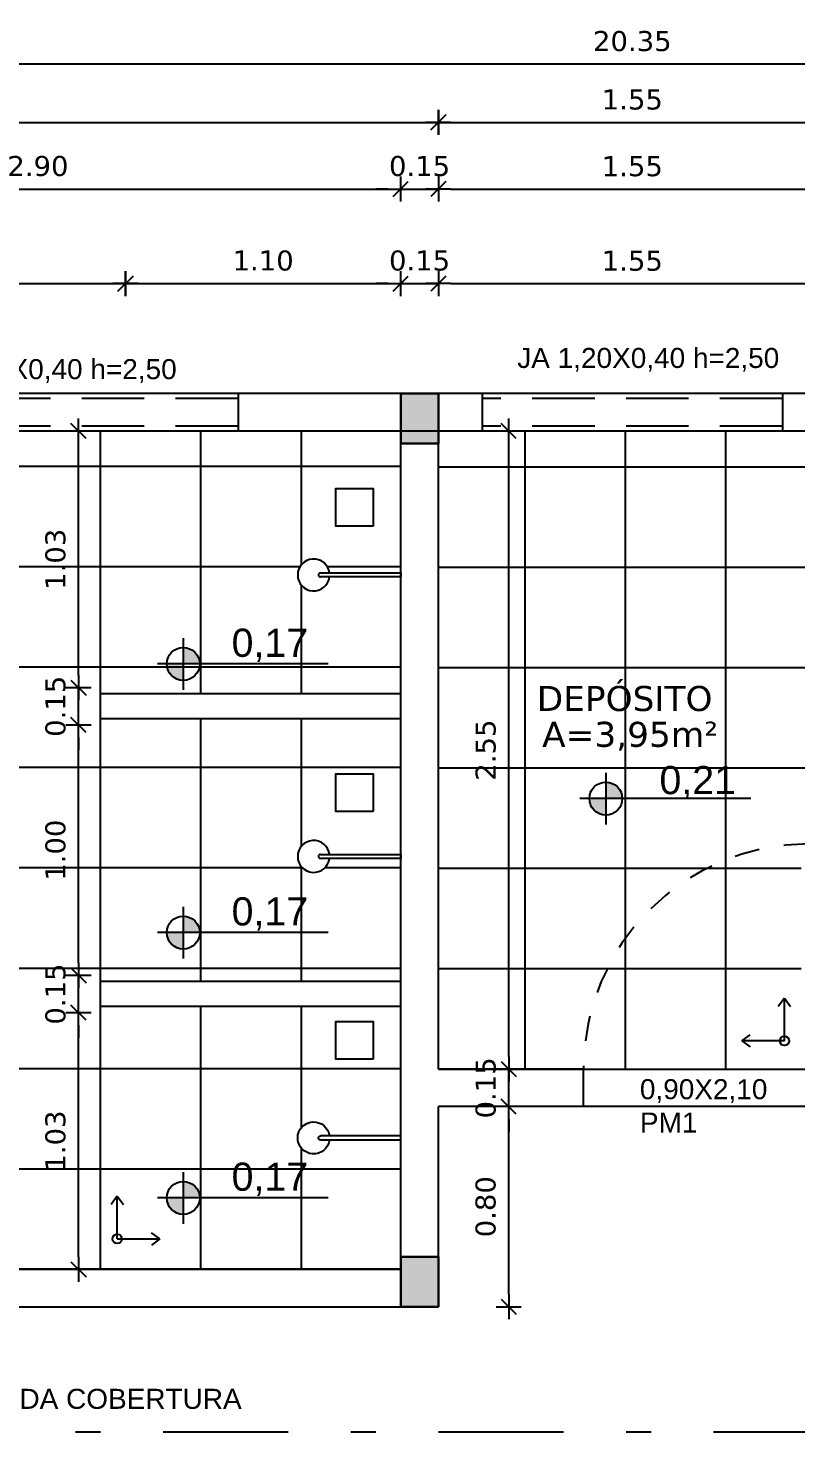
# Model space of a CAD drawing. Header units: inches. Extents: x -64 to 509, y -100 to 268.
# Drawn here: x -1.04 to 2.02, y 2.3 to 7.91 of the extents above; entities that cross this region are included whole.
import ezdxf
from ezdxf.enums import TextEntityAlignment as Align

# ---------------------------------------------------------------- set-up
doc = ezdxf.new("R2010")
doc.units = ezdxf.units.IN
doc.header["$MEASUREMENT"] = 0
doc.header["$PDMODE"] = 35
for name, pattern in [('DASHDOT', [1, 0.5, -0.25, 0, -0.25]), ('DASHDOTX2', [2, 1, -0.5, 0, -0.5]), ('HIDDEN', [0.375, 0.25, -0.125]), ('HIDDEN2', [0.1875, 0.125, -0.0625])]:
    doc.linetypes.add(name, pattern=pattern)
for name, color, linetype in [('ARQ-CTA-1_050', 1, 'Continuous'), ('ARQ_ALVENARIA', 1, 'Continuous'), ('ARQ_PISO', 7, 'Continuous'), ('ARQ_REBOCO', 4, 'Continuous'), ('BL-SAN-01', 1, 'Continuous'), ('Nivel', 2, 'Continuous'), ('PROJ COBERTA', 8, 'DASHDOTX2'), ('PROJEÇÃO', 8, 'HIDDEN'), ('TXAMB', 2, 'Continuous')]:
    doc.layers.add(name, color=color, linetype=linetype)
for name, color, linetype, lineweight in [('FO-Hachuras dos pilares', 9, 'Continuous', 5), ('FO-Pilares', 4, 'Continuous', 30), ('HAT', 8, 'Continuous', 15)]:
    doc.layers.add(name, color=color, linetype=linetype, lineweight=lineweight)
doc.styles.add('AMB100', font='verdana.ttf')
doc.styles.add('ARIAL', font='arial.ttf')
doc.styles.add('FNDE Texto Cota 0050', font='verdana.ttf', dxfattribs={"height": 0.08})
doc.styles.add('ROMANS', font='arial.ttf')
doc.dimstyles.new('FNDE 1-0050', dxfattribs={"dimscale": 5, "dimtxt": 0.08, "dimasz": 0.01, "dimexe": 0.15, "dimexo": 0.15, "dimgap": 0.01, "dimtad": 1, "dimzin": 1, "dimdsep": 46, "dimtxsty": 'FNDE Texto Cota 0050', "dimblk": 'tic', "dimcen": 0.015, "dimdle": 0.15, "dimse1": 1, "dimse2": 1, "dimclrd": 251, "dimclre": 251, "dimclrt": 256, "dimaunit": 1, "dimadec": 3, "dimazin": 0, "dimtfac": 1, "dimtix": 1, "dimtmove": 2, "dimatfit": 3, "dimldrblk": 'tic', "dimfxl": 0.15, "dimtvp": 1, "dimtolj": 1, "dimtzin": 0, "dimarcsym": 0})

# ---------------------------------------------------------------- blocks, each defined once
blk = doc.blocks.new('Chuveiro')
for p, q in [((-0.3926, 0.01), (0, 0.01)), ((0, 0.01), (0, -0.01)), ((0, -0.01), (-0.3926, -0.01))]:
    blk.add_line(p, q)
for centre, radius, start, end in [((-0.4259, 0), 0.078, 7.36606, 352.63394), ((-0.3926, 0), 0.01, 90, 270)]:
    blk.add_arc(centre, radius, start, end)
blk = doc.blocks.new('tic')
at = {"color": 251}
for p, q in [((-1, 0), (1, 0)), ((0, -1), (0, 1))]:
    blk.add_line(p, q, dxfattribs=at)
blk.add_line((-0.6, -0.6), (0.6, 0.6))
blk = doc.blocks.new('*D187')
at = {"layer": 'ARQ-CTA-1_050', "color": 251, "lineweight": -2, "transparency": 16777216}
blk.add_line((-1.955, 6.8897), (-0.705, 6.8897), dxfattribs=at)
at = {"layer": 'DEFPOINTS', "color": 0, "transparency": 16777216}
for p in [(-0.655, 6.8897), (-2.005, 6.2728), (-0.655, 6.2728)]:
    blk.add_point(p, dxfattribs=at)
at = {"layer": 'ARQ-CTA-1_050', "color": 251, "lineweight": -2, "transparency": 16777216, "xscale": 0.05, "yscale": 0.05, "zscale": 0.05, "rotation": 180}
blk.add_blockref('tic', (-2.005, 6.8897), dxfattribs=at)
at = {"layer": 'ARQ-CTA-1_050', "color": 251, "lineweight": -2, "transparency": 16777216, "xscale": 0.05, "yscale": 0.05, "zscale": 0.05}
blk.add_blockref('tic', (-0.655, 6.8897), dxfattribs=at)
at = {"layer": 'ARQ-CTA-1_050', "transparency": 16777216, "insert": (-1.33, 6.9814), "char_height": 0.08, "attachment_point": 5, "style": 'FNDE Texto Cota 0050'}
blk.add_mtext('\\A1;1.35', dxfattribs=at)
blk = doc.blocks.new('*D188')
at = {"layer": 'ARQ-CTA-1_050', "color": 251, "lineweight": -2, "transparency": 16777216}
blk.add_line((-0.605, 6.8897), (0.395, 6.8897), dxfattribs=at)
at = {"layer": 'DEFPOINTS', "color": 0, "transparency": 16777216}
for p in [(0.445, 6.8897), (-0.655, 6.2728), (0.445, 6.2728)]:
    blk.add_point(p, dxfattribs=at)
at = {"layer": 'ARQ-CTA-1_050', "color": 251, "lineweight": -2, "transparency": 16777216, "xscale": 0.05, "yscale": 0.05, "zscale": 0.05, "rotation": 180}
blk.add_blockref('tic', (-0.655, 6.8897), dxfattribs=at)
at = {"layer": 'ARQ-CTA-1_050', "color": 251, "lineweight": -2, "transparency": 16777216, "xscale": 0.05, "yscale": 0.05, "zscale": 0.05}
blk.add_blockref('tic', (0.445, 6.8897), dxfattribs=at)
at = {"layer": 'ARQ-CTA-1_050', "transparency": 16777216, "insert": (-0.105, 6.9814), "char_height": 0.08, "attachment_point": 5, "style": 'FNDE Texto Cota 0050'}
blk.add_mtext('\\A1;1.10', dxfattribs=at)
blk = doc.blocks.new('*D189')
at = {"layer": 'ARQ-CTA-1_050', "color": 251, "lineweight": -2, "transparency": 16777216}
for p, q in [((0.395, 6.8897), (0.345, 6.8897)), ((0.445, 6.8897), (0.595, 6.8897)), ((0.645, 6.8897), (0.695, 6.8897))]:
    blk.add_line(p, q, dxfattribs=at)
at = {"layer": 'DEFPOINTS', "color": 0, "transparency": 16777216}
for p in [(0.595, 6.8897), (0.445, 6.2728), (0.595, 6.2728)]:
    blk.add_point(p, dxfattribs=at)
at = {"layer": 'ARQ-CTA-1_050', "color": 251, "lineweight": -2, "transparency": 16777216, "xscale": 0.05, "yscale": 0.05, "zscale": 0.05}
blk.add_blockref('tic', (0.445, 6.8897), dxfattribs=at)
at = {"layer": 'ARQ-CTA-1_050', "color": 251, "lineweight": -2, "transparency": 16777216, "xscale": 0.05, "yscale": 0.05, "zscale": 0.05, "rotation": 180}
blk.add_blockref('tic', (0.595, 6.8897), dxfattribs=at)
at = {"layer": 'ARQ-CTA-1_050', "transparency": 16777216, "insert": (0.52, 6.9814), "char_height": 0.08, "attachment_point": 5, "style": 'FNDE Texto Cota 0050'}
blk.add_mtext('\\A1;0.15', dxfattribs=at)
blk = doc.blocks.new('*D190')
at = {"layer": 'ARQ-CTA-1_050', "color": 251, "lineweight": -2, "transparency": 16777216}
blk.add_line((0.645, 6.8897), (2.095, 6.8897), dxfattribs=at)
at = {"layer": 'DEFPOINTS', "color": 0, "transparency": 16777216}
for p in [(2.145, 6.8897), (0.595, 6.2728), (2.145, 6.2728)]:
    blk.add_point(p, dxfattribs=at)
at = {"layer": 'ARQ-CTA-1_050', "color": 251, "lineweight": -2, "transparency": 16777216, "xscale": 0.05, "yscale": 0.05, "zscale": 0.05, "rotation": 180}
blk.add_blockref('tic', (0.595, 6.8897), dxfattribs=at)
at = {"layer": 'ARQ-CTA-1_050', "color": 251, "lineweight": -2, "transparency": 16777216, "xscale": 0.05, "yscale": 0.05, "zscale": 0.05}
blk.add_blockref('tic', (2.145, 6.8897), dxfattribs=at)
at = {"layer": 'ARQ-CTA-1_050', "transparency": 16777216, "insert": (1.37, 6.9807), "char_height": 0.08, "attachment_point": 5, "style": 'FNDE Texto Cota 0050'}
blk.add_mtext('\\A1;1.55', dxfattribs=at)
blk = doc.blocks.new('*D205')
at = {"layer": 'ARQ-CTA-1_050', "color": 251, "lineweight": -2, "transparency": 16777216}
blk.add_line((-2.405, 7.2675), (0.395, 7.2675), dxfattribs=at)
at = {"layer": 'DEFPOINTS', "color": 0, "transparency": 16777216}
for p in [(0.445, 7.2675), (-2.455, 6.4504), (0.445, 6.4504)]:
    blk.add_point(p, dxfattribs=at)
at = {"layer": 'ARQ-CTA-1_050', "color": 251, "lineweight": -2, "transparency": 16777216, "xscale": 0.05, "yscale": 0.05, "zscale": 0.05, "rotation": 180}
blk.add_blockref('tic', (-2.455, 7.2675), dxfattribs=at)
at = {"layer": 'ARQ-CTA-1_050', "color": 251, "lineweight": -2, "transparency": 16777216, "xscale": 0.05, "yscale": 0.05, "zscale": 0.05}
blk.add_blockref('tic', (0.445, 7.2675), dxfattribs=at)
at = {"layer": 'ARQ-CTA-1_050', "transparency": 16777216, "insert": (-1.005, 7.3591), "char_height": 0.08, "attachment_point": 5, "style": 'FNDE Texto Cota 0050'}
blk.add_mtext('\\A1;2.90', dxfattribs=at)
blk = doc.blocks.new('*D206')
at = {"layer": 'ARQ-CTA-1_050', "color": 251, "lineweight": -2, "transparency": 16777216}
for p, q in [((0.395, 7.2675), (0.345, 7.2675)), ((0.445, 7.2675), (0.595, 7.2675)), ((0.645, 7.2675), (0.695, 7.2675))]:
    blk.add_line(p, q, dxfattribs=at)
at = {"layer": 'DEFPOINTS', "color": 0, "transparency": 16777216}
for p in [(0.595, 7.2675), (0.445, 6.4504), (0.595, 6.4504)]:
    blk.add_point(p, dxfattribs=at)
at = {"layer": 'ARQ-CTA-1_050', "color": 251, "lineweight": -2, "transparency": 16777216, "xscale": 0.05, "yscale": 0.05, "zscale": 0.05}
blk.add_blockref('tic', (0.445, 7.2675), dxfattribs=at)
at = {"layer": 'ARQ-CTA-1_050', "color": 251, "lineweight": -2, "transparency": 16777216, "xscale": 0.05, "yscale": 0.05, "zscale": 0.05, "rotation": 180}
blk.add_blockref('tic', (0.595, 7.2675), dxfattribs=at)
at = {"layer": 'ARQ-CTA-1_050', "transparency": 16777216, "insert": (0.52, 7.3591), "char_height": 0.08, "attachment_point": 5, "style": 'FNDE Texto Cota 0050'}
blk.add_mtext('\\A1;0.15', dxfattribs=at)
blk = doc.blocks.new('*D207')
at = {"layer": 'ARQ-CTA-1_050', "color": 251, "lineweight": -2, "transparency": 16777216}
blk.add_line((-8.755, 7.5339), (0.545, 7.5339), dxfattribs=at)
at = {"layer": 'DEFPOINTS', "color": 0, "transparency": 16777216}
for p in [(0.595, 7.5339), (-8.805, 6.2874), (0.595, 6.3374)]:
    blk.add_point(p, dxfattribs=at)
at = {"layer": 'ARQ-CTA-1_050', "color": 251, "lineweight": -2, "transparency": 16777216, "xscale": 0.05, "yscale": 0.05, "zscale": 0.05, "rotation": 180}
blk.add_blockref('tic', (-8.805, 7.5339), dxfattribs=at)
at = {"layer": 'ARQ-CTA-1_050', "color": 251, "lineweight": -2, "transparency": 16777216, "xscale": 0.05, "yscale": 0.05, "zscale": 0.05}
blk.add_blockref('tic', (0.595, 7.5339), dxfattribs=at)
at = {"layer": 'ARQ-CTA-1_050', "transparency": 16777216, "insert": (-4.105, 7.6255), "char_height": 0.08, "attachment_point": 5, "style": 'FNDE Texto Cota 0050'}
blk.add_mtext('\\A1;9.40', dxfattribs=at)
blk = doc.blocks.new('*D222')
at = {"layer": 'ARQ-CTA-1_050', "color": 251, "lineweight": -2, "transparency": 16777216}
blk.add_line((-0.8428, 3.0004), (-0.8428, 3.9254), dxfattribs=at)
at = {"layer": 'DEFPOINTS', "color": 0, "transparency": 16777216}
for p in [(-0.8428, 3.9754), (-0.5128, 3.9754), (-0.5128, 2.9504)]:
    blk.add_point(p, dxfattribs=at)
at = {"layer": 'ARQ-CTA-1_050', "color": 251, "lineweight": -2, "transparency": 16777216, "xscale": 0.05, "yscale": 0.05, "zscale": 0.05}
for p, rotation in [((-0.8428, 3.9754), 90), ((-0.8428, 2.9504), 270)]:
    blk.add_blockref('tic', p, dxfattribs=dict(at, rotation=rotation))
at = {"layer": 'ARQ-CTA-1_050', "transparency": 16777216, "insert": (-0.9345, 3.4629), "char_height": 0.08, "attachment_point": 5, "rotation": 90, "style": 'FNDE Texto Cota 0050'}
blk.add_mtext('\\A1;1.03', dxfattribs=at)
blk = doc.blocks.new('*D223')
at = {"layer": 'ARQ-CTA-1_050', "color": 251, "lineweight": -2, "transparency": 16777216}
for p, q in [((-0.8428, 4.1754), (-0.8428, 4.2254)), ((-0.8428, 3.9754), (-0.8428, 4.1254)), ((-0.8428, 3.9254), (-0.8428, 3.8754))]:
    blk.add_line(p, q, dxfattribs=at)
at = {"layer": 'DEFPOINTS', "color": 0, "transparency": 16777216}
for p in [(-0.8428, 4.1254), (-0.5128, 4.1254), (-0.5128, 3.9754)]:
    blk.add_point(p, dxfattribs=at)
at = {"layer": 'ARQ-CTA-1_050', "color": 251, "lineweight": -2, "transparency": 16777216, "xscale": 0.05, "yscale": 0.05, "zscale": 0.05}
for p, rotation in [((-0.8428, 4.1254), 270), ((-0.8428, 3.9754), 90)]:
    blk.add_blockref('tic', p, dxfattribs=dict(at, rotation=rotation))
at = {"layer": 'ARQ-CTA-1_050', "transparency": 16777216, "insert": (-0.9345, 4.0504), "char_height": 0.08, "attachment_point": 5, "rotation": 90, "style": 'FNDE Texto Cota 0050'}
blk.add_mtext('\\A1;0.15', dxfattribs=at)
blk = doc.blocks.new('*D224')
at = {"layer": 'ARQ-CTA-1_050', "color": 251, "lineweight": -2, "transparency": 16777216}
blk.add_line((-0.8428, 4.1754), (-0.8428, 5.0754), dxfattribs=at)
at = {"layer": 'DEFPOINTS', "color": 0, "transparency": 16777216}
for p in [(-0.8428, 5.1254), (-0.5128, 5.1254), (-0.5128, 4.1254)]:
    blk.add_point(p, dxfattribs=at)
at = {"layer": 'ARQ-CTA-1_050', "color": 251, "lineweight": -2, "transparency": 16777216, "xscale": 0.05, "yscale": 0.05, "zscale": 0.05}
for p, rotation in [((-0.8428, 5.1254), 90), ((-0.8428, 4.1254), 270)]:
    blk.add_blockref('tic', p, dxfattribs=dict(at, rotation=rotation))
at = {"layer": 'ARQ-CTA-1_050', "transparency": 16777216, "insert": (-0.9345, 4.6254), "char_height": 0.08, "attachment_point": 5, "rotation": 90, "style": 'FNDE Texto Cota 0050'}
blk.add_mtext('\\A1;1.00', dxfattribs=at)
blk = doc.blocks.new('*D225')
at = {"layer": 'ARQ-CTA-1_050', "color": 251, "lineweight": -2, "transparency": 16777216}
for p, q in [((-0.8428, 5.3254), (-0.8428, 5.3754)), ((-0.8428, 5.1254), (-0.8428, 5.2754)), ((-0.8428, 5.0754), (-0.8428, 5.0254))]:
    blk.add_line(p, q, dxfattribs=at)
at = {"layer": 'DEFPOINTS', "color": 0, "transparency": 16777216}
for p in [(-0.8428, 5.2754), (-0.5128, 5.2754), (-0.5128, 5.1254)]:
    blk.add_point(p, dxfattribs=at)
at = {"layer": 'ARQ-CTA-1_050', "color": 251, "lineweight": -2, "transparency": 16777216, "xscale": 0.05, "yscale": 0.05, "zscale": 0.05}
for p, rotation in [((-0.8428, 5.2754), 270), ((-0.8428, 5.1254), 90)]:
    blk.add_blockref('tic', p, dxfattribs=dict(at, rotation=rotation))
at = {"layer": 'ARQ-CTA-1_050', "transparency": 16777216, "insert": (-0.9345, 5.2004), "char_height": 0.08, "attachment_point": 5, "rotation": 90, "style": 'FNDE Texto Cota 0050'}
blk.add_mtext('\\A1;0.15', dxfattribs=at)
blk = doc.blocks.new('*D226')
at = {"layer": 'ARQ-CTA-1_050', "color": 251, "lineweight": -2, "transparency": 16777216}
blk.add_line((-0.8428, 5.3254), (-0.8428, 6.2504), dxfattribs=at)
at = {"layer": 'DEFPOINTS', "color": 0, "transparency": 16777216}
for p in [(-0.8428, 6.3004), (-0.5128, 6.3004), (-0.5128, 5.2754)]:
    blk.add_point(p, dxfattribs=at)
at = {"layer": 'ARQ-CTA-1_050', "color": 251, "lineweight": -2, "transparency": 16777216, "xscale": 0.05, "yscale": 0.05, "zscale": 0.05}
for p, rotation in [((-0.8428, 6.3004), 90), ((-0.8428, 5.2754), 270)]:
    blk.add_blockref('tic', p, dxfattribs=dict(at, rotation=rotation))
at = {"layer": 'ARQ-CTA-1_050', "transparency": 16777216, "insert": (-0.9345, 5.7879), "char_height": 0.08, "attachment_point": 5, "rotation": 90, "style": 'FNDE Texto Cota 0050'}
blk.add_mtext('\\A1;1.03', dxfattribs=at)
blk = doc.blocks.new('*D295')
at = {"layer": 'ARQ-CTA-1_050', "color": 251, "lineweight": -2, "transparency": 16777216}
blk.add_line((0.8761, 2.8504), (0.8761, 3.5504), dxfattribs=at)
at = {"layer": 'DEFPOINTS', "color": 0, "transparency": 16777216}
for p in [(0.595, 3.6004), (0.8761, 3.6004), (0.595, 2.8004)]:
    blk.add_point(p, dxfattribs=at)
at = {"layer": 'ARQ-CTA-1_050', "color": 251, "lineweight": -2, "transparency": 16777216, "xscale": 0.05, "yscale": 0.05, "zscale": 0.05}
for p, rotation in [((0.8761, 3.6004), 90), ((0.8761, 2.8004), 270)]:
    blk.add_blockref('tic', p, dxfattribs=dict(at, rotation=rotation))
at = {"layer": 'ARQ-CTA-1_050', "transparency": 16777216, "insert": (0.7843, 3.2004), "char_height": 0.08, "attachment_point": 5, "rotation": 90, "style": 'FNDE Texto Cota 0050'}
blk.add_mtext('\\A1;0.80', dxfattribs=at)
blk = doc.blocks.new('*D296')
at = {"layer": 'ARQ-CTA-1_050', "color": 251, "lineweight": -2, "transparency": 16777216}
for p, q in [((0.8761, 3.8004), (0.8761, 3.8504)), ((0.8761, 3.6004), (0.8761, 3.7504)), ((0.8761, 3.5504), (0.8761, 3.5004))]:
    blk.add_line(p, q, dxfattribs=at)
at = {"layer": 'DEFPOINTS', "color": 0, "transparency": 16777216}
for p in [(0.595, 3.7504), (0.8761, 3.7504), (0.595, 3.6004)]:
    blk.add_point(p, dxfattribs=at)
at = {"layer": 'ARQ-CTA-1_050', "color": 251, "lineweight": -2, "transparency": 16777216, "xscale": 0.05, "yscale": 0.05, "zscale": 0.05}
for p, rotation in [((0.8761, 3.7504), 270), ((0.8761, 3.6004), 90)]:
    blk.add_blockref('tic', p, dxfattribs=dict(at, rotation=rotation))
at = {"layer": 'ARQ-CTA-1_050', "transparency": 16777216, "insert": (0.7845, 3.6754), "char_height": 0.08, "attachment_point": 5, "rotation": 90, "style": 'FNDE Texto Cota 0050'}
blk.add_mtext('\\A1;0.15', dxfattribs=at)
blk = doc.blocks.new('*D297')
at = {"layer": 'ARQ-CTA-1_050', "color": 251, "lineweight": -2, "transparency": 16777216}
blk.add_line((0.8761, 3.8004), (0.8761, 6.2504), dxfattribs=at)
at = {"layer": 'DEFPOINTS', "color": 0, "transparency": 16777216}
for p in [(0.595, 6.3004), (0.8761, 6.3004), (0.595, 3.7504)]:
    blk.add_point(p, dxfattribs=at)
at = {"layer": 'ARQ-CTA-1_050', "color": 251, "lineweight": -2, "transparency": 16777216, "xscale": 0.05, "yscale": 0.05, "zscale": 0.05}
for p, rotation in [((0.8761, 6.3004), 90), ((0.8761, 3.7504), 270)]:
    blk.add_blockref('tic', p, dxfattribs=dict(at, rotation=rotation))
at = {"layer": 'ARQ-CTA-1_050', "transparency": 16777216, "insert": (0.7845, 5.0254), "char_height": 0.08, "attachment_point": 5, "rotation": 90, "style": 'FNDE Texto Cota 0050'}
blk.add_mtext('\\A1;2.55', dxfattribs=at)
blk = doc.blocks.new('COTA')
at = {"layer": 'HAT'}
h = blk.add_hatch(color=256, dxfattribs=at)
h.paths.add_polyline_path([(0.2256, 0, 0.414214), (0.1378, 0.0878), (0.1378, 0)])
h.paths.add_polyline_path([(0.1378, 0), (0.05, 0, 0.414214), (0.1378, -0.0878)])
at = {"layer": 'Nivel'}
for p, q in [((0.1378, 0.1378), (0.1378, -0.1378)), ((0.9105, 0), (0, 0))]:
    blk.add_line(p, q, dxfattribs=at)
blk.add_circle((0.1378, 0), 0.0878, dxfattribs=at)
blk = doc.blocks.new('*D421')
at = {"layer": 'ARQ-CTA-1_050', "color": 251, "lineweight": -2, "transparency": 16777216}
blk.add_line((0.645, 7.2675), (2.095, 7.2675), dxfattribs=at)
at = {"layer": 'DEFPOINTS', "color": 0, "transparency": 16777216}
for p in [(2.145, 7.2675), (0.595, 6.4504), (2.145, 6.3004)]:
    blk.add_point(p, dxfattribs=at)
at = {"layer": 'ARQ-CTA-1_050', "color": 251, "lineweight": -2, "transparency": 16777216, "xscale": 0.05, "yscale": 0.05, "zscale": 0.05, "rotation": 180}
blk.add_blockref('tic', (0.595, 7.2675), dxfattribs=at)
at = {"layer": 'ARQ-CTA-1_050', "color": 251, "lineweight": -2, "transparency": 16777216, "xscale": 0.05, "yscale": 0.05, "zscale": 0.05}
blk.add_blockref('tic', (2.145, 7.2675), dxfattribs=at)
at = {"layer": 'ARQ-CTA-1_050', "transparency": 16777216, "insert": (1.37, 7.3584), "char_height": 0.08, "attachment_point": 5, "style": 'FNDE Texto Cota 0050'}
blk.add_mtext('\\A1;1.55', dxfattribs=at)
blk = doc.blocks.new('*D430')
at = {"layer": 'ARQ-CTA-1_050', "color": 251, "lineweight": -2, "transparency": 16777216}
blk.add_line((0.645, 7.5339), (2.095, 7.5339), dxfattribs=at)
at = {"layer": 'DEFPOINTS', "color": 0, "transparency": 16777216}
for p in [(2.145, 7.5339), (2.145, 6.3874), (0.595, 6.3374)]:
    blk.add_point(p, dxfattribs=at)
at = {"layer": 'ARQ-CTA-1_050', "color": 251, "lineweight": -2, "transparency": 16777216, "xscale": 0.05, "yscale": 0.05, "zscale": 0.05, "rotation": 180}
blk.add_blockref('tic', (0.595, 7.5339), dxfattribs=at)
at = {"layer": 'ARQ-CTA-1_050', "color": 251, "lineweight": -2, "transparency": 16777216, "xscale": 0.05, "yscale": 0.05, "zscale": 0.05}
blk.add_blockref('tic', (2.145, 7.5339), dxfattribs=at)
at = {"layer": 'ARQ-CTA-1_050', "transparency": 16777216, "insert": (1.37, 7.6249), "char_height": 0.08, "attachment_point": 5, "style": 'FNDE Texto Cota 0050'}
blk.add_mtext('\\A1;1.55', dxfattribs=at)
blk = doc.blocks.new('*D432')
at = {"layer": 'ARQ-CTA-1_050', "color": 251, "lineweight": -2, "transparency": 16777216}
blk.add_line((11.495, 7.7669), (-8.755, 7.7669), dxfattribs=at)
at = {"layer": 'DEFPOINTS', "color": 0, "transparency": 16777216}
for p in [(-8.805, 7.7669), (-8.805, 6.2504), (11.545, 6.2504)]:
    blk.add_point(p, dxfattribs=at)
at = {"layer": 'ARQ-CTA-1_050', "color": 251, "lineweight": -2, "transparency": 16777216, "xscale": 0.05, "yscale": 0.05, "zscale": 0.05, "rotation": 180}
blk.add_blockref('tic', (-8.805, 7.7669), dxfattribs=at)
at = {"layer": 'ARQ-CTA-1_050', "color": 251, "lineweight": -2, "transparency": 16777216, "xscale": 0.05, "yscale": 0.05, "zscale": 0.05}
blk.add_blockref('tic', (11.545, 7.7669), dxfattribs=at)
at = {"layer": 'ARQ-CTA-1_050', "transparency": 16777216, "insert": (1.37, 7.8585), "char_height": 0.08, "attachment_point": 5, "style": 'FNDE Texto Cota 0050'}
blk.add_mtext('\\A1;20.35', dxfattribs=at)

msp = doc.modelspace()

# ---------------------------------------------------------------- hatches: boundary and pattern name
at = {"layer": 'ARQ_PISO'}
h = msp.add_hatch(dxfattribs=at)
h.set_pattern_fill('ANSI37', color=252, scale=3.21, angle=45)
h.set_pattern_definition([(90, (-4.705, 2.95037), (-0.40125, 6e-17), []), (180, (-4.705, 2.95037), (-6e-17, -0.40125), [])])
edge = h.paths.add_edge_path()
edge.add_line((-3.105, 5.4504), (-2.455, 5.4504))
edge.add_line((-2.455, 5.4504), (-2.455, 5.3504))
edge.add_line((-2.455, 5.3504), (-2.005, 5.3504))
edge.add_line((-2.005, 5.3504), (-2.005, 2.9504))
edge.add_line((-2.005, 2.9504), (-0.755, 2.9504))
edge.add_line((-0.755, 2.9504), (-0.755, 6.3004))
edge.add_line((-0.755, 6.3004), (-8.655, 6.3004))
edge.add_line((-8.655, 6.3004), (-8.655, 4.8004))
edge.add_line((-8.655, 4.8004), (-8.0186, 5.4368))
edge.add_line((-8.0186, 5.4368), (-8.0044, 5.4226))
edge.add_line((-8.0044, 5.4226), (-8.0046, 5.4225))
edge.add_arc((-8.655, 4.8004), 0.9, 0, 43.7267, ccw=False)
edge.add_line((-7.755, 4.8004), (-6.555, 4.8004))
edge.add_line((-6.555, 4.8004), (-6.555, 4.4504))
edge.add_line((-6.555, 4.4504), (-6.355, 4.4504))
edge.add_line((-6.355, 4.4504), (-6.355, 4.3504))
edge.add_arc((-5.9233, 4.3538), 0.4317, 180.4501, 230.9595)
edge.add_line((-6.1952, 4.0184), (-5.755, 4.4587))
edge.add_line((-5.755, 4.4587), (-5.755, 4.4504))
edge.add_line((-5.755, 4.4504), (-5.635, 4.4504))
edge.add_line((-5.635, 4.4504), (-5.6408, 4.4445))
edge.add_line((-5.6408, 4.4445), (-5.2148, 4.0184))
edge.add_arc((-5.4867, 4.3538), 0.4317, 309.0405, 360.4501)
edge.add_line((-5.055, 4.3572), (-5.055, 4.4504))
edge.add_line((-5.055, 4.4504), (-4.855, 4.4504))
edge.add_line((-4.855, 4.4504), (-4.855, 5.2504))
edge.add_line((-4.855, 5.2504), (-4.705, 5.2504))
edge.add_line((-4.705, 5.2504), (-4.705, 2.9504))
edge.add_line((-4.705, 2.9504), (-4.655, 2.9504))
edge.add_line((-4.655, 2.9504), (-4.655, 3.786))
edge.add_line((-4.655, 3.786), (-4.615, 3.786))
edge.add_line((-4.615, 3.786), (-4.615, 3.7858))
edge.add_arc((-4.635, 2.9058), 0.8802, 2.9021, 88.698, ccw=False)
edge.add_line((-3.7559, 2.9504), (-3.105, 2.9504))
edge.add_line((-3.105, 2.9504), (-3.105, 5.4504))
h = msp.add_hatch(dxfattribs=at)
h.set_pattern_fill('ANSI37', color=252, scale=3.21, angle=45)
h.set_pattern_definition([(90, (-0.755, 2.95037), (-0.40125, 6e-17), []), (180, (-0.755, 2.95037), (-6e-17, -0.40125), [])])
h.paths.add_polyline_path([(0.16, 5.7335), (0.445, 5.7335), (0.445, 6.3004), (-0.755, 6.3004), (-0.755, 5.2504), (0.445, 5.2504), (0.445, 5.7172), (0.16, 5.7172, -15.535266)])
h.paths.add_polyline_path([(0.185, 5.9204), (0.185, 6.0704), (0.335, 6.0704), (0.335, 5.9204)], flags=16)
h.paths.add_polyline_path([(0.16, 4.6085), (0.445, 4.6085), (0.445, 5.1504), (-0.755, 5.1504), (-0.755, 4.1004), (0.445, 4.1004), (0.445, 4.5922), (0.16, 4.5922, -15.535266)])
h.paths.add_polyline_path([(0.185, 4.7804), (0.185, 4.9304), (0.335, 4.9304), (0.335, 4.7804)], flags=16)
h.paths.add_polyline_path([(-0.755, 4.0004), (-0.755, 2.9504), (0.445, 2.9504), (0.445, 3.0004), (0.445, 3.4672), (0.16, 3.4672, -15.535266), (0.16, 3.4835), (0.445, 3.4835), (0.445, 4.0004)])
h.paths.add_polyline_path([(0.185, 3.7904), (0.185, 3.9404), (0.335, 3.9404), (0.335, 3.7904)], flags=16)
h = msp.add_hatch(dxfattribs=at)
h.set_pattern_fill('ANSI37', color=252, scale=3.21, angle=45)
h.set_pattern_definition([(90, (2.145, 3.75037), (-0.40125, 6e-17), []), (180, (2.145, 3.75037), (-6e-17, -0.40125), [])])
h.paths.add_polyline_path([(2.145, 6.3004), (0.595, 6.3004), (0.595, 6.2504), (0.595, 3.7504), (1.175, 3.7504, -0.404482), (2.045, 4.6499), (2.045, 4.6504), (2.075, 4.6504), (2.075, 3.7504), (2.145, 3.7504)])
h.paths.add_polyline_path([(2.045, 4.6499, 0.404482), (1.175, 3.7504), (2.045, 3.7504)], flags=17)
at = {"layer": 'FO-Hachuras dos pilares', "linetype": 'Continuous'}
for points in [[(0.445, 6.2504), (0.52, 6.2504), (0.595, 6.2504), (0.595, 6.3504), (0.595, 6.4504), (0.52, 6.4504), (0.445, 6.4504), (0.445, 6.3504), (0.445, 6.2504)], [(0.445, 2.8004), (0.52, 2.8004), (0.595, 2.8004), (0.595, 2.9004), (0.595, 3.0004), (0.52, 3.0004), (0.445, 3.0004), (0.445, 2.9004), (0.445, 2.8004)]]:
    msp.add_hatch(color=256, dxfattribs=at).paths.add_polyline_path(points)

# ---------------------------------------------------------------- linework, layer by layer
at = {"layer": 'ARQ-CTA-1_050', "color": 3}
for points in [[(1.978, 4.0341), (1.9535, 4.0004)], [(1.978, 3.8634), (1.978, 4.0341)], [(1.978, 4.0341), (2.0026, 4.0004)], [(1.8073, 3.8634), (1.841, 3.888)], [(1.978, 3.8634), (1.8073, 3.8634)], [(1.978, 3.8634), (1.8073, 3.8634)], [(1.8073, 3.8634), (1.841, 3.8389)], [(-0.688, 3.2424), (-0.7126, 3.2087)], [(-0.688, 3.0717), (-0.688, 3.2424)], [(-0.688, 3.0717), (-0.688, 3.2424)], [(-0.688, 3.2424), (-0.6635, 3.2087)], [(-0.5174, 3.0717), (-0.5511, 3.0963)], [(-0.688, 3.0717), (-0.5174, 3.0717)], [(-0.5174, 3.0717), (-0.5511, 3.0471)]]:
    msp.add_lwpolyline(points, dxfattribs=at)
for centre in [(1.978, 3.8634), (-0.688, 3.0717)]:
    msp.add_circle(centre, 0.0186, dxfattribs=at)
at = {"layer": 'ARQ_ALVENARIA'}
msp.add_line((1.175, 3.6004), (0.595, 3.6004), dxfattribs=at)
at = {"layer": 'ARQ_PISO', "color": 1}
for p, q in [((-0.755, 2.9504), (-0.755, 6.3004)), ((1.175, 3.7504), (2.075, 3.7504)), ((2.075, 3.6004), (1.175, 3.6004))]:
    msp.add_line(p, q, dxfattribs=at)
for points in [[(0.335, 5.9204), (0.185, 5.9204), (0.185, 6.0704), (0.335, 6.0704)], [(0.335, 4.7804), (0.185, 4.7804), (0.185, 4.9304), (0.335, 4.9304)], [(0.335, 3.7904), (0.185, 3.7904), (0.185, 3.9404), (0.335, 3.9404)]]:
    msp.add_lwpolyline(points, close=True, dxfattribs=at)
at = {"layer": 'ARQ_REBOCO', "ltscale": 10}
for p, q in [((5.195, 6.4504), (-2.455, 6.4504)), ((11.395, 6.3004), (-8.655, 6.3004)), ((0.445, 2.9504), (0.445, 6.3004)), ((0.595, 3.7504), (0.595, 6.3004)), ((1.175, 3.7504), (0.595, 3.7504)), ((1.175, 3.6004), (1.175, 3.7504)), ((1.175, 3.6004), (0.595, 3.6004)), ((0.595, 2.8004), (0.595, 3.6004)), ((0.445, 2.9504), (-3.705, 2.9504)), ((-3.705, 2.8004), (0.595, 2.8004))]:
    msp.add_line(p, q, dxfattribs=at)
at = {"layer": 'ARQ_REBOCO', "color": 3, "ltscale": 10}
for p, q in [((-0.755, 5.1504), (-0.755, 5.2504)), ((0.445, 5.2504), (-0.755, 5.2504)), ((0.445, 5.1504), (-0.755, 5.1504)), ((-0.755, 4.0004), (-0.755, 4.1004)), ((0.445, 4.1004), (-0.755, 4.1004)), ((0.445, 4.0004), (-0.755, 4.0004))]:
    msp.add_line(p, q, dxfattribs=at)
at = {"layer": 'BL-SAN-01', "linetype": 'HIDDEN2', "ltscale": 0.5}
msp.add_arc((2.075, 3.7504), 0.9, 90, 180, dxfattribs=at)
at = {"layer": 'FO-Pilares'}
for points in [[(0.445, 6.2504), (0.52, 6.2504), (0.595, 6.2504), (0.595, 6.3504), (0.595, 6.4504), (0.52, 6.4504), (0.445, 6.4504), (0.445, 6.3504), (0.445, 6.2504)], [(0.445, 2.8004), (0.52, 2.8004), (0.595, 2.8004), (0.595, 2.9004), (0.595, 3.0004), (0.52, 3.0004), (0.445, 3.0004), (0.445, 2.9004), (0.445, 2.8004)]]:
    msp.add_lwpolyline(points, close=True, dxfattribs=at)
at = {"layer": 'PROJ COBERTA', "linetype": 'DASHDOT'}
msp.add_line((-9.305, 2.3004), (12.045, 2.3004), dxfattribs=at)
at = {"layer": 'PROJEÇÃO'}
for p, q in [((-0.205, 6.4304), (-1.805, 6.4304)), ((-0.205, 6.4504), (-0.205, 6.3004)), ((0.77, 6.4504), (0.77, 6.3004)), ((1.97, 6.4304), (0.77, 6.4304)), ((1.97, 6.4504), (1.97, 6.3004)), ((-0.205, 6.3204), (-1.805, 6.3204)), ((1.97, 6.3204), (0.77, 6.3204))]:
    msp.add_line(p, q, dxfattribs=at)

# ---------------------------------------------------------------- block references
at = {"xscale": 0.8176870748751099, "yscale": 0.8176870748751099, "zscale": 0.8176870748751099}
for p in [(0.445, 5.7254), (0.445, 4.6004)]:
    msp.add_blockref('Chuveiro', p, dxfattribs=at)
at = {"xscale": -0.8176870748751099, "yscale": 0.8176870748751099, "zscale": 0.8176870748751092, "rotation": 180}
msp.add_blockref('Chuveiro', (0.445, 3.4754), dxfattribs=at)
at = {"layer": 'HAT', "xscale": 0.75, "yscale": 0.75, "zscale": 0.75}
for p in [(-0.5277, 5.3697), (1.161, 4.8317), (-0.5277, 4.2961), (-0.5277, 3.2358)]:
    msp.add_blockref('COTA', p, dxfattribs=at)

# ---------------------------------------------------------------- texts
at = {"layer": 'Nivel', "style": 'ARIAL'}
for s, p in [('0,17 ', (-0.0563, 5.3981)), ('0,21', (1.6315, 4.8493)), ('0,17 ', (-0.0563, 4.3245)), ('0,17 ', (-0.0563, 3.2642))]:
    msp.add_text(s, height=0.1125, dxfattribs=at).set_placement(p, align=Align.CENTER)
at = {"layer": 'TXAMB', "style": 'AMB100'}
for s, p in [('DEPÓSITO ', (1.3612, 5.1817)), ('A=3,95m²', (1.3612, 5.0384))]:
    msp.add_text(s, height=0.1, rotation=360, dxfattribs=at).set_placement(p, align=Align.CENTER)
at = {"layer": 'TXAMB', "char_height": 0.08, "style": 'ROMANS'}
for s, insert, attachment_point in [('JA 1,20X0,40 h=2,50 ', (1.9573, 6.5852), 6), ('JA  1,60X0,40 h=2,50 ', (-0.4504, 6.5405), 6), ('0,90X2,10\\PPM1', (1.4004, 3.6034), 4), ('PROJEÇÃO DA COBERTURA', (-0.1909, 2.4203), 6)]:
    msp.add_mtext(s, dxfattribs=dict(at, insert=insert, attachment_point=attachment_point))

# ---------------------------------------------------------------- dimensions: what is measured, and where the dimension line sits
at = {"layer": 'ARQ-CTA-1_050'}
for base, p1, p2, picture, middle in [((-8.805, 7.7669), (11.545, 6.2504), (-8.805, 6.2504), '*D432', (1.37, 7.8585)), ((0.595, 7.5339), (-8.805, 6.2874), (0.595, 6.3374), '*D207', (-4.105, 7.6255)), ((2.145, 7.5339), (0.595, 6.3374), (2.145, 6.3874), '*D430', (1.37, 7.6249)), ((0.445, 7.2675), (-2.455, 6.4504), (0.445, 6.4504), '*D205', (-1.005, 7.3591)), ((0.595, 7.2675), (0.445, 6.4504), (0.595, 6.4504), '*D206', (0.52, 7.3591)), ((2.145, 7.2675), (0.595, 6.4504), (2.145, 6.3004), '*D421', (1.37, 7.3584)), ((-0.655, 6.8897), (-2.005, 6.2728), (-0.655, 6.2728), '*D187', (-1.33, 6.9814)), ((0.445, 6.8897), (-0.655, 6.2728), (0.445, 6.2728), '*D188', (-0.105, 6.9814)), ((0.595, 6.8897), (0.445, 6.2728), (0.595, 6.2728), '*D189', (0.52, 6.9814)), ((2.145, 6.8897), (0.595, 6.2728), (2.145, 6.2728), '*D190', (1.37, 6.9807))]:
    dim = msp.add_linear_dim(base=base, p1=p1, p2=p2, dimstyle='FNDE 1-0050', dxfattribs=at)
    dim.commit()
    dim.dimension.update_dxf_attribs({"geometry": picture, "text_midpoint": middle})
for base, p1, p2, picture, middle in [((-0.8428209902, 6.3003664883), (-0.5128209902, 5.2753664883), (-0.5128209902, 6.3003664883), '*D226', (-0.9344865376, 5.7878664883)), ((0.8761, 6.3004), (0.595, 3.7504), (0.595, 6.3004), '*D297', (0.7845, 5.0254)), ((-0.8428, 5.2754), (-0.5128, 5.1254), (-0.5128, 5.2754), '*D225', (-0.9345, 5.2004)), ((-0.8428, 5.1254), (-0.5128, 4.1254), (-0.5128, 5.1254), '*D224', (-0.9345, 4.6254)), ((-0.8428, 4.1254), (-0.5128, 3.9754), (-0.5128, 4.1254), '*D223', (-0.9345, 4.0504)), ((-0.8428209902, 3.9753664883), (-0.5128209902, 2.9503664883), (-0.5128209902, 3.9753664883), '*D222', (-0.9344865376, 3.4628664883)), ((0.8761, 3.7504), (0.595, 3.6004), (0.595, 3.7504), '*D296', (0.7845, 3.6754)), ((0.8761, 3.6004), (0.595, 2.8004), (0.595, 3.6004), '*D295', (0.7843, 3.2004))]:
    dim = msp.add_linear_dim(base=base, p1=p1, p2=p2, angle=90, dimstyle='FNDE 1-0050', dxfattribs=at)
    dim.commit()
    dim.dimension.update_dxf_attribs({"geometry": picture, "text_midpoint": middle})

doc.saveas('drawing.dxf')
